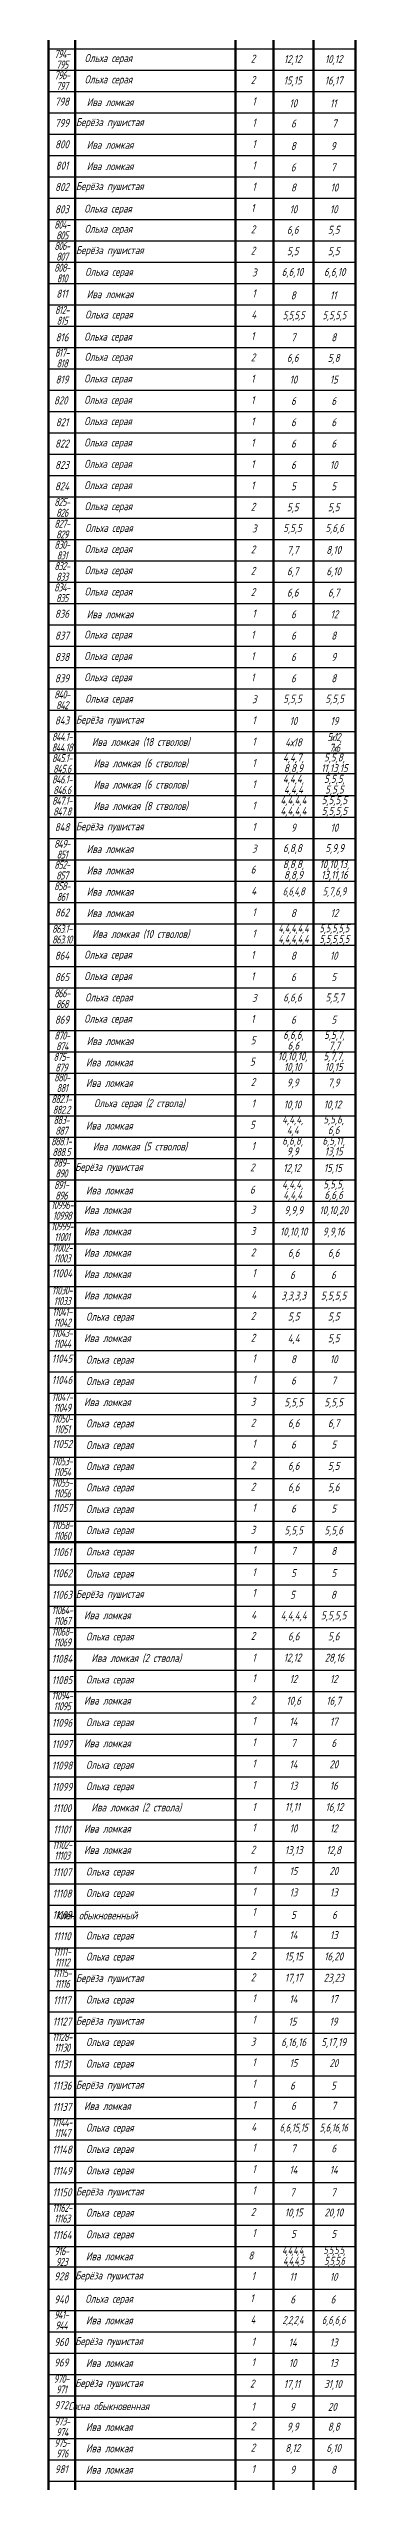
# Model space of a CAD drawing. Header units: metres. Extents: x 23128 to 34628, y -678634 to 13070.
# Drawn here: x 23128 to 34628, y -405079 to -313878 of the extents above; entities that cross this region are included whole.
import ezdxf

# ---------------------------------------------------------------- set-up
doc = ezdxf.new("R2010")
doc.units = ezdxf.units.M
for name, color, linetype, lineweight in [('Лиственные', 160, 'Continuous', 30), ('ТАБЛИЦА 50', 51, 'Continuous', 50), ('текст 300', 7, 'Continuous', 30), ('Хвойные', 80, 'Continuous', 30)]:
    doc.layers.add(name, color=color, linetype=linetype, lineweight=lineweight)
doc.layers.add('ТАБЛИЦА', color=18, linetype='Continuous', true_color=0x000000)
doc.styles.add('NF_VGP_3.0', font='cs_gost2304.shx', dxfattribs={"oblique": 15, "height": 300})

msp = doc.modelspace()

# ---------------------------------------------------------------- linework, layer by layer
at = {"layer": 'ТАБЛИЦА', "color": 0, "transparency": 33554687}
for points in [[(23128, -313883), (34628, -313883)], [(23128, -314683), (34628, -314683)], [(23128, -315483), (34628, -315483)], [(23128, -316283), (34628, -316283)], [(23128, -317083), (34628, -317083)], [(23128, -317883), (34628, -317883)], [(23128, -318683), (34628, -318683)], [(23128, -319483), (34628, -319483)], [(23128, -320283), (34628, -320283)], [(23128, -321083), (34628, -321083)], [(23128, -321883), (34628, -321883)], [(23128, -322683), (34628, -322683)], [(23128, -323483), (34628, -323483)], [(23128, -324283), (34628, -324283)], [(23128, -325083), (34628, -325083)], [(23128, -325883), (34628, -325883)], [(31556, -325883), (31556, -325852)], [(33056, -325883), (33056, -325852)], [(23128, -326683), (34628, -326683)], [(23128, -327483), (34628, -327483)], [(23128, -328283), (34628, -328283)], [(31556, -327483), (31556, -327452)], [(33056, -327483), (33056, -327452)], [(23128, -329083), (34628, -329083)], [(23128, -329883), (34628, -329883)], [(23128, -330683), (34628, -330683)], [(23128, -331483), (34628, -331483)], [(23128, -332283), (34628, -332283)], [(23128, -333083), (34628, -333083)], [(23128, -333883), (34628, -333883)], [(23128, -334683), (34628, -334683)], [(23128, -335483), (34628, -335483)], [(23128, -336283), (34628, -336283)], [(23128, -337083), (34628, -337083)], [(23128, -337883), (34628, -337883)], [(23128, -338683), (34628, -338683)], [(23128, -339483), (34628, -339483)], [(23128, -340283), (34628, -340283)], [(23128, -341052), (34628, -341052)], [(23128, -341883), (34628, -341883)], [(23128, -342683), (34628, -342683)], [(23128, -343483), (34628, -343483)], [(23128, -344283), (34628, -344283)], [(23128, -345083), (34628, -345083)], [(23128, -345883), (34628, -345883)], [(23128, -346683), (34628, -346683)], [(31556, -347483), (31556, -347452)], [(33056, -347483), (33056, -347452)], [(23128, -347483), (34628, -347483)], [(23128, -348283), (34628, -348283)], [(23128, -349083), (34628, -349083)], [(23128, -349883), (34628, -349883)], [(23128, -350683), (34628, -350683)], [(23128, -351483), (34628, -351483)], [(23128, -352283), (34628, -352283)], [(23128, -353083), (34628, -353083)], [(23128, -353883), (34628, -353883)], [(23128, -354683), (34628, -354683)], [(23128, -355483), (34628, -355483)], [(23128, -356283), (34628, -356283)], [(23128, -357083), (34628, -357083)], [(23128, -357883), (34628, -357883)], [(23128, -358683), (34628, -358683)], [(23128, -359483), (34628, -359483)], [(23128, -360283), (34628, -360283)], [(23128, -361083), (34628, -361083)], [(23128, -361883), (34628, -361883)], [(23128, -362683), (34628, -362683)], [(23128, -363483), (34628, -363483)], [(23128, -364283), (34628, -364283)], [(23128, -365083), (34628, -365083)], [(23128, -365883), (34628, -365883)], [(23128, -366683), (34628, -366683)], [(23128, -367483), (34628, -367483)], [(23128, -368283), (34628, -368283)], [(23128, -369083), (34628, -369083)], [(23128, -369873), (34628, -369873)], [(23128, -370673), (34628, -370673)], [(23128, -371473), (34628, -371473)], [(23128, -372273), (34628, -372273)], [(23128, -373073), (34628, -373073)], [(23128, -373873), (34628, -373873)], [(23128, -374673), (34628, -374673)], [(23128, -375473), (34628, -375473)], [(23128, -376273), (34628, -376273)], [(23128, -377073), (34628, -377073)], [(23128, -377873), (34628, -377873)], [(23128, -378673), (34628, -378673)], [(23128, -379473), (34628, -379473)], [(23128, -380273), (34628, -380273)], [(23128, -381073), (34628, -381073)], [(23128, -381873), (34628, -381873)], [(23128, -382673), (34628, -382673)], [(23128, -383473), (34628, -383473)], [(23128, -384273), (34628, -384273)], [(23128, -385073), (34628, -385073)], [(23128, -385873), (34628, -385873)], [(23128, -386673), (34628, -386673)], [(23128, -387473), (34628, -387473)], [(23128, -388273), (34628, -388273)], [(23128, -389073), (34628, -389073)], [(23128, -389873), (34628, -389873)], [(23128, -390673), (34628, -390673)], [(23128, -391473), (34628, -391473)], [(23128, -392273), (34628, -392273)], [(23128, -393073), (34628, -393073)], [(23128, -393873), (34628, -393873)], [(23128, -394673), (34628, -394673)], [(23128, -395473), (34628, -395473)], [(23128, -396273), (34628, -396273)], [(23128, -397042), (34628, -397042)], [(23128, -397873), (34628, -397873)], [(23128, -398673), (34628, -398673)], [(23128, -399473), (34628, -399473)], [(23128, -400273), (34628, -400273)], [(23128, -401073), (34628, -401073)], [(23128, -401873), (34628, -401873)], [(23128, -402673), (34628, -402673)], [(23128, -403473), (34628, -403473)], [(23128, -404273), (34628, -404273)], [(23128, -405073), (34628, -405073)]]:
    msp.add_lwpolyline(points, dxfattribs=at)
at = {"layer": 'ТАБЛИЦА', "color": 7, "transparency": 33554687}
for points in [[(24128, -325883), (24128, -325852)], [(24128, -327483), (24128, -327452)], [(24128, -347483), (24128, -347452)]]:
    msp.add_lwpolyline(points, dxfattribs=at)
at = {"layer": 'ТАБЛИЦА 50', "color": 7, "transparency": 33554687}
for points in [[(23128, -313883), (23128, -266683)], [(24128, -313883), (24128, -266683)], [(30128, -313883), (30128, -266683)], [(30128, -313883), (30128, -266683)], [(31556, -313883), (31556, -266683)], [(31556, -313883), (31556, -266683)], [(33056, -313883), (33056, -266683)], [(33056, -313883), (33056, -266683)], [(34628, -313883), (34628, -266683)], [(23128, -369873), (23128, -313883)], [(24128, -369873), (24128, -313883)], [(30128, -369874), (30128, -313883)], [(30128, -369874), (30128, -313883)], [(31556, -369874), (31556, -313883)], [(31556, -369874), (31556, -313883)], [(33056, -369875), (33056, -313883)], [(33056, -369875), (33056, -313883)], [(34628, -369875), (34628, -313883)], [(34628, -369875), (34628, -313883)], [(23128, -369873), (34628, -369873)], [(23128, -425864), (23128, -369873)], [(24128, -425864), (24128, -369873)], [(30128, -425864), (30128, -369873)], [(30128, -425864), (30128, -369873)], [(31556, -425865), (31556, -369873)], [(31556, -425865), (31556, -369873)], [(33056, -425865), (33056, -369873)], [(33056, -425865), (33056, -369873)], [(34628, -425865), (34628, -369873)], [(34628, -425865), (34628, -369873)]]:
    msp.add_lwpolyline(points, dxfattribs=at)

# ---------------------------------------------------------------- texts
at = {"layer": 'Лиственные', "lineweight": 30, "transparency": 33554687, "char_height": 300, "attachment_point": 5, "style": 'NF_VGP_3.0'}
for s, insert, width in [('Ольха серая', (25369, -314271), 6349.98), ('Ольха серая', (25369, -315071), 6349.98), ('Ива ломкая', (25430, -315883), 6349.98), ('\\pxqj;Берёза пушистая', (26017, -316672), 3736), ('Ива ломкая', (25430, -317483), 6349.98), ('Ива ломкая', (25430, -318283), 6349.98), ('\\pxqj;Берёза пушистая', (26017, -319072), 3736), ('Ольха серая', (25355, -319914), 6349.98), ('Ольха серая', (25369, -320671), 6349.98), ('\\pxqj;Берёза пушистая', (26017, -321472), 3736), ('Ольха серая', (25389, -322286), 6349.98), ('Ольха серая', (25389, -323886), 6349.98), ('Ива ломкая', (25430, -323083), 6349.98), ('Ольха серая', (25355, -324714), 6349.98), ('Ольха серая', (25369, -325471), 6349.98), ('Ольха серая', (25355, -326283), 6349.98), ('Ольха серая', (25355, -327083), 6349.98), ('Ольха серая', (25355, -327883), 6349.98), ('Ольха серая', (25355, -328683), 6349.98), ('Ольха серая', (25355, -329483), 6349.98), ('Ольха серая', (25355, -330283), 6349.98), ('Ольха серая', (25369, -331071), 6349.98), ('Ольха серая', (25389, -331886), 6349.98), ('Ольха серая', (25369, -332671), 6349.98), ('Ольха серая', (25369, -333471), 6349.98), ('Ольха серая', (25369, -334271), 6349.98), ('Ива ломкая', (25430, -335083), 6349.98), ('Ольха серая', (25355, -335883), 6349.98), ('Ольха серая', (25355, -336683), 6349.98), ('Ольха серая', (25355, -337483), 6349.98), ('Ольха серая', (25389, -338286), 6349.98), ('\\pxqj;Берёза пушистая', (26017, -339072), 3736), ('Ива ломкая (18 стволов)', (26582, -339883), 6349.98), ('Ива ломкая (6 стволов)', (26582, -340683), 6349.98), ('Ива ломкая (6 стволов)', (26582, -341483), 6349.98), ('\\pxqj;Берёза пушистая', (26017, -343072), 3736), ('Ива ломкая (8 стволов)', (26582, -342283), 6349.98), ('Ива ломкая', (25430, -343883), 6349.98), ('Ива ломкая', (25430, -344683), 6349.98), ('Ива ломкая', (25430, -345483), 6349.98), ('Ива ломкая', (25430, -346283), 6349.98), ('Ива ломкая (10 стволов)', (26582, -347083), 6349.98), ('Ольха серая', (25355, -347883), 6349.98), ('Ольха серая', (25355, -348683), 6349.98), ('Ольха серая', (25389, -349486), 6349.98), ('Ольха серая', (25355, -350283), 6349.98), ('Ива ломкая', (25430, -351083), 6349.98), ('Ива ломкая', (25402, -351883), 6349.98), ('Ива ломкая', (25402, -352652), 6349.98), ('Ольха серая (2 ствола)', (26532, -353452), 6349.98), ('Ива ломкая', (25402, -354252), 6349.98), ('\\pxqj;Берёза пушистая', (25989, -355841), 3736), ('\\pxt9;Ива ломкая (5 стволов)', (26554, -355050), 6349.98), ('Ива ломкая', (25402, -356683), 6349.98), ('Ива ломкая', (25329, -357418), 6349.98), ('Ива ломкая', (25329, -358218), 6349.98), ('Ива ломкая', (25329, -359018), 6349.98), ('Ива ломкая', (25329, -359818), 6349.98), ('Ива ломкая', (25329, -360618), 6349.98), ('Ольха серая', (25423, -361456), 6349.98), ('Ива ломкая', (25329, -362218), 6349.98), ('Ольха серая', (25423, -363068), 6349.98), ('Ольха серая', (25423, -363868), 6349.98), ('Ива ломкая', (25329, -364618), 6349.98), ('Ольха серая', (25423, -365456), 6349.98), ('Ольха серая', (25423, -366268), 6349.98), ('Ольха серая', (25423, -367056), 6349.98), ('Ольха серая', (25423, -367856), 6349.98), ('Ольха серая', (25423, -368668), 6349.98), ('Ольха серая', (25423, -369456), 6349.98), ('Ольха серая', (25423, -370258), 6349.98), ('Ольха серая', (25423, -371088), 6349.98), ('\\pxqj;Берёза пушистая', (26017, -371850), 3736), ('Ива ломкая', (25329, -372608), 6349.98), ('Ольха серая', (25423, -373446), 6349.98), ('Ива ломкая (2 ствола)', (26417, -374228), 6349.98), ('Ива ломкая', (25329, -375808), 6349.98), ('Ольха серая', (25423, -375058), 6349.98), ('Ольха серая', (25423, -376658), 6349.98), ('Ива ломкая', (25329, -377408), 6349.98), ('Ольха серая', (25423, -378258), 6349.98), ('Ольха серая', (25423, -379058), 6349.98), ('Ива ломкая (2 ствола)', (26417, -379828), 6349.98), ('Ива ломкая', (25329, -380608), 6349.98), ('Ива ломкая', (25329, -381408), 6349.98), ('Ольха серая', (25423, -382258), 6349.98), ('Ольха серая', (25423, -383058), 6349.98), ('\\pxqj;Клен обыкновенный', (26252, -383862), 5716.81), ('Ольха серая', (25423, -384658), 6349.98), ('Ольха серая', (25423, -385446), 6349.98), ('\\pxqj;Берёза пушистая', (26017, -386250), 3736), ('Ольха серая', (25423, -387058), 6349.98), ('\\pxqj;Берёза пушистая', (26017, -387850), 3736), ('Ольха серая', (25423, -388646), 6349.98), ('Ольха серая', (25423, -389458), 6349.98), ('\\pxqj;Берёза пушистая', (26017, -390250), 3736), ('Ива ломкая', (25329, -391008), 6349.98), ('Ольха серая', (25423, -391858), 6349.98), ('Ольха серая', (25423, -392658), 6349.98), ('Ольха серая', (25423, -393458), 6349.98), ('\\pxqj;Берёза пушистая', (26017, -394250), 3736), ('Ольха серая', (25423, -395046), 6349.98), ('Ольха серая', (25423, -395858), 6349.98), ('Ива ломкая', (25402, -396642), 6349.98), ('\\pxqj;Берёза пушистая', (25989, -397400), 3736), ('Ольха серая', (25395, -398274), 6349.98), ('Ива ломкая', (25402, -399042), 6349.98), ('\\pxqj;Берёза пушистая', (25989, -399862), 3736), ('\\pxqj;Берёза пушистая', (25989, -401431), 3736), ('Ива ломкая', (25402, -400642), 6349.98), ('Ива ломкая', (25402, -403042), 6349.98), ('Ива ломкая', (25402, -403842), 6349.98), ('Ива ломкая', (25402, -404642), 6349.98)]:
    msp.add_mtext(s, dxfattribs=dict(at, insert=insert, width=width))
at = {"layer": 'Лиственные', "color": 5, "char_height": 300, "attachment_point": 1, "style": 'NF_VGP_3.0'}
for s, insert, width in [('2', (30706, -314103), 243.91), ('2', (30706, -314903), 243.91), ('1', (30766, -315703), 156.16), ('1', (30766, -316503), 156.16), ('1', (30766, -317303), 156.16), ('1', (30766, -318103), 156.16), ('1', (30766, -318903), 156.16), ('1', (30719, -319703), 156.16), ('2', (30706, -320503), 243.91), ('2', (30706, -321303), 243.91), ('3', (30753, -322118), 232.3), ('4', (30726, -323703), 239.07), ('1', (30766, -322903), 156.16), ('1', (30719, -324503), 156.16), ('2', (30706, -325303), 243.91), ('1', (30719, -326103), 156.16), ('1', (30719, -326903), 156.16), ('1', (30719, -327703), 156.16), ('1', (30719, -328503), 156.16), ('1', (30719, -329303), 156.16), ('1', (30719, -330103), 156.16), ('2', (30706, -330903), 243.91), ('3', (30753, -331718), 232.3), ('2', (30706, -332503), 243.91), ('2', (30706, -333303), 243.91), ('2', (30706, -334103), 243.91), ('1', (30766, -334903), 156.16), ('1', (30719, -335703), 156.16), ('1', (30719, -336503), 156.16), ('1', (30719, -337303), 156.16), ('3', (30753, -338118), 232.3), ('1', (30766, -338903), 156.16), ('1', (30766, -339703), 156.16), ('1', (30766, -340503), 156.16), ('1', (30766, -341303), 156.16), ('1', (30766, -342103), 156.16), ('1', (30766, -342903), 156.16), ('3', (30753, -343718), 232.3), ('6', (30706, -344503), 254.5), ('4', (30726, -345303), 239.07), ('1', (30766, -346103), 156.16), ('1', (30766, -346903), 156.16), ('1', (30719, -347703), 156.16), ('1', (30719, -348503), 156.16), ('3', (30753, -349318), 232.3), ('1', (30719, -350103), 156.16), ('5', (30706, -350903), 232.3), ('5', (30678, -351703), 232.3), ('2', (30706, -352472), 243.91), ('1', (30738, -353272), 156.16), ('5', (30678, -354072), 232.3), ('2', (30678, -355672), 243.91), ('1', (30738, -354870), 156.16), ('6', (30678, -356503), 254.5), ('3', (30706, -357257), 232.3), ('3', (30706, -358057), 232.3), ('2', (30706, -358857), 243.91), ('1', (30766, -359628), 156.16), ('4', (30726, -360457), 239.07), ('2', (30706, -361242), 243.91), ('2', (30706, -362057), 243.91), ('1', (30766, -362827), 156.16), ('1', (30766, -363627), 156.16), ('3', (30706, -364457), 232.3), ('2', (30706, -365242), 243.91), ('1', (30766, -366027), 156.16), ('2', (30706, -366842), 243.91), ('2', (30706, -367642), 243.91), ('1', (30766, -368427), 156.16), ('3', (30706, -369257), 232.3), ('1', (30766, -370017), 156.16), ('1', (30766, -370847), 156.16), ('1', (30766, -371618), 156.16), ('4', (30726, -372447), 239.07), ('2', (30706, -373232), 243.91), ('1', (30766, -374048), 156.16), ('1', (30766, -374817), 156.16), ('2', (30706, -375647), 243.91), ('1', (30766, -376417), 156.16), ('1', (30766, -377217), 156.16), ('1', (30766, -378017), 156.16), ('1', (30766, -378817), 156.16), ('1', (30766, -379648), 156.16), ('1', (30766, -380417), 156.16), ('2', (30706, -381247), 243.91), ('1', (30766, -382017), 156.16), ('1', (30766, -382817), 156.16), ('1', (30766, -383578), 156.16), ('1', (30766, -384417), 156.16), ('2', (30706, -385232), 243.91), ('2', (30706, -386032), 243.91), ('1', (30766, -386817), 156.16), ('3', (30706, -388447), 232.3), ('1', (30766, -387618), 156.16), ('1', (30766, -389217), 156.16), ('1', (30766, -390018), 156.16), ('1', (30766, -390817), 156.16), ('4', (30726, -391647), 239.07), ('1', (30766, -392417), 156.16), ('1', (30766, -393217), 156.16), ('2', (30706, -394832), 243.91), ('1', (30766, -394018), 156.16), ('1', (30766, -395617), 156.16), ('8', (30620, -396463), 216.46), ('1', (30738, -397232), 156.16), ('1', (30690, -398063), 156.16), ('4', (30698, -398863), 239.07), ('1', (30738, -399694), 156.16), ('2', (30678, -401263), 243.91), ('1', (30738, -400463), 156.16), ('2', (30706, -402863), 243.91), ('2', (30706, -403663), 243.91), ('1', (30738, -404463), 156.16)]:
    msp.add_mtext(s, dxfattribs=dict(at, insert=insert, width=width))
at = {"layer": 'текст 300', "color": 7, "transparency": 33554687, "char_height": 300, "attachment_point": 5, "line_spacing_factor": 0.8, "style": 'NF_VGP_3.0'}
for s, insert, width in [('{\\W0.9;\\T0.9;\\C256;794-\\P795}', (23628, -314276), 904.92), ('{\\W0.9;\\T0.9;\\C256;796-\\P797}', (23628, -315076), 904.92), ('{\\W0.9;\\T0.9;\\C256;804-\\P805}', (23628, -320676), 904.92), ('{\\W0.9;\\T0.9;\\C256;808-\\P810}', (23628, -322291), 1000), ('{\\W0.9;\\T0.9;\\C256;806-\\P807}', (23628, -321476), 904.92), ('{\\W0.9;\\T0.9;\\C256;812-\\P815}', (23628, -323876), 904.92), ('{\\W0.9;\\T0.9;\\C256;817-\\P818}', (23628, -325476), 904.92), ('{\\W0.9;\\T0.9;\\C256;825-\\P826}', (23628, -331076), 904.92), ('{\\W0.9;\\T0.9;\\C256;827-\\P829}', (23628, -331891), 1000), ('{\\W0.9;\\T0.9;\\C256;830-\\P831}', (23628, -332676), 904.92), ('{\\W0.9;\\T0.9;\\C256;832-\\P833}', (23628, -333476), 904.92), ('{\\W0.9;\\T0.9;\\C256;834-\\P835}', (23628, -334276), 904.92), ('{\\W0.9;\\T0.9;\\C256;840-\\P842}', (23628, -338291), 1000), ('{\\W0.9;\\T0.9;\\C256;844.1-\\P844.18}', (23628, -339876), 1000), ('{\\W0.9;\\T0.9;\\C256;845.1-\\P845.6}', (23628, -340676), 1000), ('{\\W0.9;\\T0.9;\\C256;846.1-\\P846.6}', (23628, -341476), 1000), ('{\\W0.9;\\T0.9;\\C256;847.1-\\P847.8}', (23628, -342276), 1000), ('{\\W0.9;\\T0.9;\\C256;849-\\P851}', (23628, -343891), 1000), ('{\\W0.9;\\T0.9;\\C256;852-\\P857}', (23628, -344676), 904.92), ('{\\W0.9;\\T0.9;\\C256;858-\\P861}', (23628, -345476), 904.92), ('{\\W0.9;\\T0.9;\\C256;863.1-\\P863.10}', (23628, -347076), 1000), ('{\\W0.9;\\T0.9;\\C256;866-\\P868}', (23628, -349491), 1000), ('{\\W0.9;\\T0.9;\\C256;870-\\P874}', (23628, -351076), 904.92), ('{\\W0.9;\\T0.9;\\C256;875-\\P879}', (23600, -351876), 904.92), ('{\\W0.9;\\T0.9;\\C256;880-\\P881}', (23628, -352645), 904.92), ('{\\W0.9;\\T0.9;\\C256;882.1-\\P882.2}', (23600, -353460), 1000), ('{\\W0.9;\\T0.9;\\C256;888.1-\\P888.5}', (23600, -355043), 1000), ('{\\W0.9;\\T0.9;\\C256;883-\\P887}', (23600, -354245), 904.92), ('{\\W0.9;\\T0.9;\\C256;889-\\P890}', (23600, -355845), 904.92), ('{\\W0.9;\\T0.9;\\C256;891-\\P896}', (23600, -356676), 904.92), ('{\\W0.9;\\T0.9;\\C256;10996-\\P10998}', (23628, -357430), 1000), ('{\\W0.9;\\T0.9;\\C256;10999-\\P11001}', (23628, -358230), 1000), ('{\\W0.9;\\T0.9;\\C256;11002-\\P11003}', (23628, -359030), 1000), ('{\\W0.9;\\T0.9;\\C256;11030-\\P11033}', (23628, -360630), 1000), ('{\\W0.9;\\T0.9;\\C256;11041-\\P11042}', (23628, -361437), 1000), ('{\\W0.9;\\T0.9;\\C256;11043-\\P11044}', (23628, -362230), 1000), ('{\\W0.9;\\T0.9;\\C256;11047-\\P11049}', (23628, -364630), 1000), ('{\\W0.9;\\T0.9;\\C256;11050-\\P11051}', (23628, -365437), 1000), ('{\\W0.9;\\T0.9;\\C256;11055-\\P11056}', (23628, -367837), 1000), ('{\\W0.9;\\T0.9;\\C256;11053-\\P11054}', (23628, -367037), 1000), ('{\\W0.9;\\T0.9;\\C256;11058-\\P11060}', (23628, -369430), 1000), ('{\\W0.9;\\T0.9;\\C256;11064-\\P11067}', (23628, -372620), 1000), ('{\\W0.9;\\T0.9;\\C256;11068-\\P11069}', (23628, -373427), 1000), ('{\\W0.9;\\T0.9;\\C256;11094-\\P11095}', (23628, -375820), 1000), ('{\\W0.9;\\T0.9;\\C256;11102-\\P11103}', (23628, -381420), 1000), ('{\\W0.9;\\T0.9;\\C256;11111-\\P11112}', (23628, -385427), 1000), ('{\\W0.9;\\T0.9;\\C256;11115-\\P11116}', (23628, -386227), 1000), ('{\\W0.9;\\T0.9;\\C256;11128-\\P11130}', (23628, -388620), 1000), ('{\\W0.9;\\T0.9;\\C256;11144-\\P11147}', (23628, -391820), 1000), ('{\\W0.9;\\T0.9;\\C256;11162-\\P11163}', (23628, -395027), 1000), ('{\\W0.9;\\T0.9;\\C256;916-\\P923}', (23610, -396651), 980.53), ('{\\W0.9;\\T0.9;\\C256;941-\\P944}', (23600, -399035), 904.92), ('{\\W0.9;\\T0.9;\\C256;970-\\P971}', (23600, -401435), 904.92), ('{\\W0.9;\\T0.9;\\C256;973-\\P974}', (23628, -403035), 904.92), ('{\\W0.9;\\T0.9;\\C256;975-\\P976}', (23628, -403835), 904.92)]:
    msp.add_mtext(s, dxfattribs=dict(at, insert=insert, width=width))
at = {"layer": 'текст 300', "transparency": 33554687, "char_height": 300, "attachment_point": 5, "style": 'NF_VGP_3.0'}
for s, insert, width in [('12,12', (32278, -314305), 1500), ('10,12', (33814, -314305), 1572.46), ('15,15', (32278, -315105), 1500), ('16,17', (33814, -315105), 1572.46), ('10', (32297, -315927), 1427.54), ('11', (33797, -315927), 1427.54), ('8', (32297, -317527), 1427.54), ('6', (32306, -316683), 1500), ('9', (33797, -317527), 1427.54), ('7', (33842, -316683), 1572.46), ('6', (32297, -318327), 1427.54), ('7', (33797, -318327), 1427.54), ('8', (32306, -319083), 1500), ('10', (33842, -319083), 1572.46), ('10', (32306, -319899), 1500), ('10', (33818, -319899), 1620), ('6,6', (32278, -320705), 1500), ('5,5', (33814, -320705), 1572.46), ('5,5', (32278, -321505), 1500), ('5,5', (33814, -321505), 1572.46), ('6,6,10', (32269, -322283), 1427.54), ('6,6,10', (33852, -322283), 1591.94), ('{\\W0.9;\\T0.9;5,5,5,5}', (32306, -323905), 1500), ('8', (32297, -323127), 1427.54), ('{\\W0.9;5,5,5,5}', (33842, -323905), 1572.46), ('11', (33797, -323127), 1427.54), ('7', (32306, -324699), 1500), ('8', (33818, -324699), 1620), ('6,6', (32278, -325505), 1500), ('5,8', (33814, -325505), 1572.46), ('10', (32306, -326283), 1500), ('15', (33818, -326283), 1620), ('6', (32306, -327083), 1500), ('6', (33818, -327083), 1620), ('6', (32306, -327883), 1500), ('6', (33818, -327883), 1620), ('6', (32306, -328683), 1500), ('6', (33818, -328683), 1620), ('5', (32306, -330283), 1500), ('6', (32306, -329483), 1500), ('10', (33818, -329483), 1620), ('5', (33818, -330283), 1620), ('5,5', (32278, -331105), 1500), ('5,5', (33814, -331105), 1572.46), ('5,5,5', (32269, -331883), 1427.54), ('5,6,6', (33852, -331883), 1591.94), ('7,7', (32278, -332705), 1500), ('8,10', (33814, -332705), 1572.46), ('6,7', (32278, -333505), 1500), ('6,10', (33814, -333505), 1572.46), ('6,6', (32278, -334305), 1500), ('6,7', (33814, -334305), 1572.46), ('6', (32306, -335083), 1500), ('12', (33842, -335083), 1572.46), ('6', (32306, -335883), 1500), ('8', (33818, -335883), 1620), ('6', (32306, -336683), 1500), ('6', (32306, -337483), 1500), ('8', (33818, -337483), 1620), ('9', (33818, -336683), 1620), ('5,5,5', (32269, -338283), 1427.54), ('5,5,5', (33852, -338283), 1591.94), ('10', (32306, -339083), 1500), ('19', (33842, -339083), 1572.46), ('4х18', (32306, -339883), 1500), ('6,8,8', (32269, -343883), 1427.54), ('9', (32306, -343083), 1500), ('5,9,9', (33852, -343883), 1591.94), ('10', (33842, -343083), 1572.46), ('{\\W0.9;\\T0.9;6,6,4,8}', (32306, -345505), 1500), ('{\\W0.9;5,7,6,9}', (33842, -345505), 1572.46), ('8', (32306, -346283), 1500), ('12', (33842, -346283), 1572.46), ('8', (32306, -347883), 1500), ('10', (33818, -347883), 1620), ('6,6,6', (32269, -349483), 1427.54), ('6', (32306, -348683), 1500), ('5,5,7', (33852, -349483), 1591.94), ('5', (33818, -348683), 1620), ('6', (32306, -350283), 1500), ('5', (33818, -350283), 1620), ('9,9', (32278, -352674), 1500), ('7,9', (33814, -352674), 1572.46), ('10,10', (32269, -353496), 1427.54), ('10,12', (33769, -353496), 1427.54), ('12,12', (32250, -355874), 1500), ('15,15', (33786, -355874), 1572.46), ('9,9,9', (32314, -357459), 1572.46), ('10,10,20', (33814, -357459), 1572.46), ('10,10,10', (32314, -358259), 1572.46), ('9,9,16', (33814, -358259), 1572.46), ('6,6', (32314, -359059), 1572.46), ('6,6', (33814, -359059), 1572.46), ('6', (32269, -359852), 1427.54), ('6', (33806, -359852), 1644.93), ('3,3,3,3', (32314, -360659), 1572.46), ('5,5,5,5', (33814, -360659), 1572.46), ('5,5', (32314, -361444), 1572.46), ('5,5', (33814, -361444), 1572.46), ('4,4', (32314, -362259), 1572.46), ('8', (32306, -363010), 1500), ('5,5', (33814, -362259), 1572.46), ('10', (33818, -363010), 1620), ('6', (32306, -363810), 1500), ('7', (33818, -363810), 1620), ('5,5,5', (32314, -364659), 1572.46), ('5,5,5', (33814, -364659), 1572.46), ('6,6', (32314, -365444), 1572.46), ('6,7', (33814, -365444), 1572.46), ('6', (32306, -366210), 1500), ('5', (33818, -366210), 1620), ('6,6', (32314, -367044), 1572.46), ('5,5', (33814, -367044), 1572.46), ('6,6', (32314, -367844), 1572.46), ('5,6', (33814, -367844), 1572.46), ('5,5,5', (32314, -369459), 1572.46), ('6', (32306, -368610), 1500), ('5,5,6', (33814, -369459), 1572.46), ('5', (33818, -368610), 1620), ('7', (32306, -370200), 1500), ('8', (33818, -370200), 1620), ('5', (32306, -371030), 1500), ('5', (33818, -371030), 1620), ('5', (32269, -371842), 1427.54), ('8', (33806, -371842), 1644.93), ('4,4,4,4', (32314, -372649), 1572.46), ('5,5,5,5', (33814, -372649), 1572.46), ('6,6', (32314, -373434), 1572.46), ('5,6', (33814, -373434), 1572.46), ('12,12', (32269, -374228), 1427.54), ('28,16', (33842, -374235), 1572.46), ('10,6', (32314, -375849), 1572.46), ('12', (32306, -375000), 1500), ('16,7', (33814, -375849), 1572.46), ('12', (33818, -375000), 1620), ('14', (32306, -376600), 1500), ('17', (33818, -376600), 1620), ('7', (32306, -377400), 1500), ('6', (33818, -377400), 1620), ('14', (32306, -378200), 1500), ('20', (33818, -378200), 1620), ('13', (32306, -379000), 1500), ('16', (33818, -379000), 1620), ('11,11', (32269, -379828), 1427.54), ('16,12', (33842, -379835), 1572.46), ('10', (32306, -380600), 1500), ('12', (33818, -380600), 1620), ('13,13', (32314, -381449), 1572.46), ('15', (32306, -382200), 1500), ('12,8', (33814, -381449), 1572.46), ('20', (33818, -382200), 1620), ('13', (32306, -383000), 1500), ('13', (33818, -383000), 1620), ('5', (32306, -383842), 1500), ('6', (33842, -383842), 1572.46), ('14', (32306, -384600), 1500), ('13', (33818, -384600), 1620), ('15,15', (32314, -385434), 1572.46), ('16,20', (33814, -385434), 1572.46), ('17,17', (32314, -386234), 1572.46), ('23,23', (33814, -386234), 1572.46), ('14', (32306, -387000), 1500), ('17', (33818, -387000), 1620), ('6,16,16', (32314, -388649), 1572.46), ('15', (32269, -387842), 1427.54), ('5,17,19', (33814, -388649), 1572.46), ('19', (33806, -387842), 1644.93), ('15', (32306, -389400), 1500), ('20', (33818, -389400), 1620), ('6', (32269, -390242), 1427.54), ('5', (33806, -390242), 1644.93), ('6', (32306, -391000), 1500), ('7', (33818, -391000), 1620), ('{\\W0.9;\\T0.95;6,6,15,15}', (32314, -391849), 1572.46), ('{\\W0.9;\\T0.95;5,6,16,16}', (33814, -391849), 1572.46), ('7', (32306, -392600), 1500), ('6', (33818, -392600), 1620), ('14', (32306, -393400), 1500), ('14', (33818, -393400), 1620), ('10,15', (32314, -395034), 1572.46), ('7', (32269, -394242), 1427.54), ('20,10', (33814, -395034), 1572.46), ('7', (33806, -394242), 1644.93), ('5', (32306, -395800), 1500), ('5', (33818, -395800), 1620), ('11', (32278, -397411), 1500), ('10', (33814, -397411), 1572.46), ('6', (32278, -398258), 1500), ('6', (33790, -398258), 1620), ('{\\W0.9;\\T0.9;2,2,2,4}', (32278, -399064), 1500), ('{\\W0.9;6,6,6,6}', (33814, -399064), 1572.46), ('14', (32278, -399873), 1500), ('13', (33814, -399873), 1572.46), ('17,11', (32250, -401464), 1500), ('10', (32278, -400642), 1500), ('31,10', (33786, -401464), 1572.46), ('13', (33814, -400642), 1572.46), ('9', (32263, -402287), 1427.54), ('20', (33763, -402287), 1427.54), ('9,9', (32278, -403064), 1500), ('8,8', (33814, -403064), 1572.46), ('8,12', (32278, -403864), 1500), ('6,10', (33814, -403864), 1572.46), ('9', (32278, -404642), 1500), ('8', (33814, -404642), 1572.46)]:
    msp.add_mtext(s, dxfattribs=dict(at, insert=insert, width=width))
at = {"layer": 'текст 300', "color": 7, "transparency": 33554687, "char_height": 300, "attachment_point": 5, "style": 'NF_VGP_3.0'}
for s, insert, width in [('{\\C256;798}', (23628, -315864), 1000), ('{\\C256;800}', (23628, -317464), 1000), ('{\\C256;799}', (23628, -316664), 1000), ('{\\C256;801}', (23628, -318264), 1000), ('{\\C256;802}', (23628, -319064), 1000), ('{\\C256;803}', (23628, -319899), 1000.06), ('{\\C256;811}', (23628, -323064), 1000), ('{\\C256;816}', (23628, -324699), 1000.06), ('{\\C256;819}', (23628, -326283), 1000.06), ('{\\C256;820}', (23581, -327064), 1000), ('{\\C256;821}', (23628, -327883), 1000.06), ('{\\C256;822}', (23628, -328683), 1000), ('{\\C256;824}', (23628, -330283), 1000), ('{\\C256;823}', (23628, -329483), 1000.06), ('{\\C256;836}', (23628, -335064), 1000), ('{\\C256;837}', (23628, -335883), 1000), ('{\\C256;838}', (23628, -336683), 1000.06), ('{\\C256;839}', (23628, -337483), 1000), ('{\\C256;843}', (23628, -339064), 1000), ('{\\C256;848}', (23628, -343064), 1000), ('{\\C256;862}', (23628, -346264), 1000), ('{\\C256;864}', (23628, -347883), 1000.06), ('{\\C256;865}', (23628, -348683), 1000), ('{\\C256;869}', (23628, -350283), 1000), ('{\\C256;11004}', (23628, -359789), 1000), ('{\\C256;11045}', (23628, -362988), 1000), ('{\\C256;11046}', (23628, -363788), 1000), ('{\\C256;11052}', (23628, -366188), 1000), ('{\\C256;11057}', (23628, -368588), 1000), ('{\\C256;11061}', (23628, -370242), 1000), ('{\\C256;11062}', (23628, -371035), 1000), ('{\\C256;11063}', (23628, -371842), 1000), ('{\\C256;11084}', (23628, -374242), 1000), ('{\\C256;11085}', (23628, -375042), 1000), ('{\\C256;11096}', (23628, -376642), 1000), ('{\\C256;11097}', (23628, -377442), 1000), ('{\\C256;11098}', (23628, -378242), 1000), ('{\\C256;11099}', (23628, -379042), 1000), ('{\\C256;11100}', (23628, -379842), 1000), ('{\\C256;11101}', (23628, -380642), 1000), ('{\\C256;11107}', (23628, -382242), 1000), ('{\\C256;11108}', (23628, -383042), 1000), ('{\\C256;11109}', (23628, -383842), 1000), ('{\\C256;11110}', (23628, -384642), 1000), ('{\\C256;11117}', (23628, -387042), 1000), ('{\\C256;11127}', (23628, -387842), 1000), ('{\\C256;11131}', (23628, -389442), 1000), ('{\\C256;11136}', (23628, -390242), 1000), ('{\\C256;11137}', (23628, -391042), 1000), ('{\\C256;11148}', (23628, -392642), 1000), ('{\\C256;11149}', (23628, -393442), 1000), ('{\\C256;11150}', (23628, -394242), 1000), ('{\\C256;11164}', (23628, -395842), 1000), ('{\\C256;928}', (23600, -397392), 1000), ('{\\C256;940}', (23600, -398258), 1000.06), ('{\\C256;960}', (23600, -399854), 1000), ('{\\C256;969}', (23600, -400623), 1000), ('{\\C256;972}', (23600, -402223), 1000), ('{\\C256;981}', (23600, -404623), 1000)]:
    msp.add_mtext(s, dxfattribs=dict(at, insert=insert, width=width))
at = {"layer": 'текст 300', "transparency": 33554687, "char_height": 300, "attachment_point": 5, "line_spacing_factor": 0.8, "style": 'NF_VGP_3.0'}
for s, insert, width in [('{\\W0.9;\\T0.85;5х12,\\P7х6}', (33842, -339887), 1572.46), ('4,4,7,\\P8,8,9', (32306, -340687), 1500), ('5,5,8,\\P11,13,15', (33842, -340687), 1572.46), ('4,4,4,4\\P4,4,4,4', (32306, -342287), 1500), ('4,4,4,\\P4,4,4', (32306, -341487), 1500), ('5,5,5,5\\P5,5,5,5', (33842, -342287), 1572.46), ('5,5,5,\\P5,5,5', (33842, -341487), 1572.46), ('8,8,8,\\P8,8,9', (32306, -344687), 1500), ('10,10,13,\\P13,11,16', (33842, -344687), 1572.46), ('{\\W0.8;4,4,4,4,4\\P4,4,4,4,4}', (32306, -347087), 1500), ('{\\W0.8;5,5,5,5,5\\P5,5,5,5,5}', (33842, -347087), 1572.46), ('6,6,6,\\P6,6', (32306, -351087), 1500), ('5,5,7,\\P7,7', (33842, -351087), 1572.46), ('10,10,10,\\P10,10', (32278, -351887), 1500), ('5,7,7,\\P10,15', (33814, -351887), 1572.46), ('4,4,4,\\P4,4', (32278, -354256), 1500), ('6,6,8,\\P9,9', (32278, -355054), 1500), ('6,5,11,\\P13,15', (33814, -355054), 1572.46), ('5,5,6,\\P6,6', (33814, -354256), 1572.46), ('4,4,4,\\P4,4,4', (32278, -356687), 1500), ('5,5,5,\\P6,6,6', (33814, -356687), 1572.46), ('{\\W0.9;\\T0.85;4,4,4,4,\\P4,4,4,5}', (32297, -396646), 1500), ('{\\W0.9;\\T0.85;5,5,5,5,\\P5,5,5,6}', (33833, -396646), 1572.46)]:
    msp.add_mtext(s, dxfattribs=dict(at, insert=insert, width=width))
at = {"layer": 'Хвойные', "lineweight": 30, "transparency": 33554687, "insert": (26159, -402260), "char_height": 300, "width": 4584.55, "attachment_point": 5, "style": 'NF_VGP_3.0'}
msp.add_mtext('\\pxqj;Сосна обыкновенная', dxfattribs=at)
at = {"layer": 'Хвойные', "insert": (30734, -402125), "char_height": 300, "width": 156.16, "attachment_point": 1, "style": 'NF_VGP_3.0'}
msp.add_mtext('1', dxfattribs=at)

doc.saveas('drawing.dxf')
